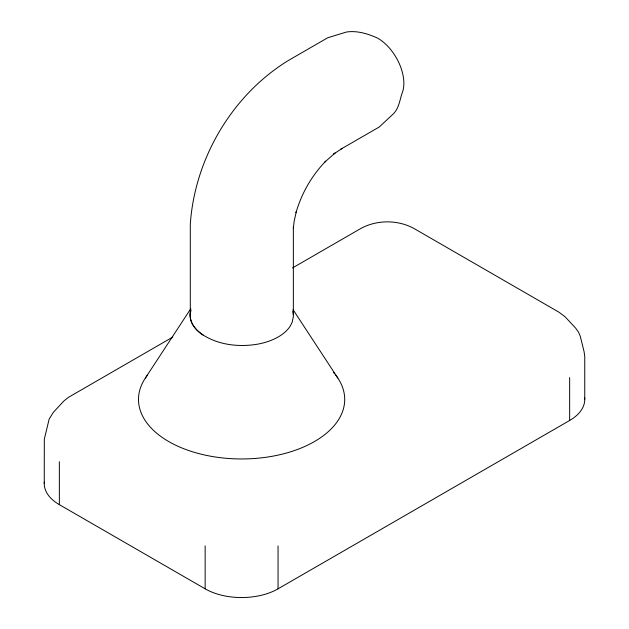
<?xml version="1.0" encoding="UTF-8"?>
<svg xmlns="http://www.w3.org/2000/svg" width="629" height="629" viewBox="0 0 629 629"><rect width="100%" height="100%" fill="white"/><g stroke="black" fill="none" stroke-linecap="round" stroke-linejoin="round"><path stroke-width="0.94" d="M293.35 228.311L294.105 221.494L296.322 211.564L296.039 212.602C301.519 193.386 311.819 175.538 325.72 161.181L324.965 161.952L335.021 153.036L333.779 153.963L342.097 148.452M145.346 378.1L190.799 308.666M340.501 149.372L379.208 127.027L393.597 113.629C399.281 107.803 399.808 99.075 402.607 91.834C403.716 88.469 403.999 84.899 403.826 81.377C403.291 72.626 400.138 64.182 395.68 56.689C391.214 49.361 385.349 42.686 377.895 38.29C368.272 33.809 357.115 30.389 346.477 32.024L327.685 37.787L288.302 60.526C232.109 95.026 194.762 158.555 190.304 224.176L190.304 316.316M172.716 337.097L68.49 397.316L63.969 400.901L53.292 412.388L49.133 419.166L44.321 439.121L44.25 483.607M292.477 267.954L361.274 228.233C377.196 219.749 397.607 219.749 413.528 228.233L559.055 312.251L565.031 316.725L575.708 328.212L578.57 332.206L580.315 336.405L584.121 351.847L584.75 356.501L584.75 399.431M44.321 482.05A51.547 29.76 0 0 0 59.346 504.655L205.148 588.83A51.547 29.76 0 0 0 278.049 588.83L569.654 420.479A51.547 29.76 0 0 0 584.679 397.874M293.35 226.511L293.35 316.709L292.131 322.331L290.331 325.948A21.976 6.605 -77.1 0 0 289.136 327.701C282.602 336.106 272.365 340.588 262.301 343.19A21.976 16.684 -34.4 0 0 259.29 343.866C240.121 347.452 219.018 345.384 202.404 334.581A51.547 29.76 0 0 1 190.909 309.83M293.028 309.625L337.852 378.1M292.744 311.041L293.35 314.807M569.654 377.542L569.654 420.479M278.049 545.901L278.049 588.83M205.148 545.901L205.148 588.83M59.346 461.725L59.346 504.655M335.784 375.222A103.101 59.519 0 0 1 241.599 458.958A103.101 59.519 0 0 1 147.414 375.222M333.456 372.407A103.101 59.519 0 0 1 334.652 373.807M203.159 335.068A51.547 29.76 0 0 1 190.909 310.726"/></g></svg>
